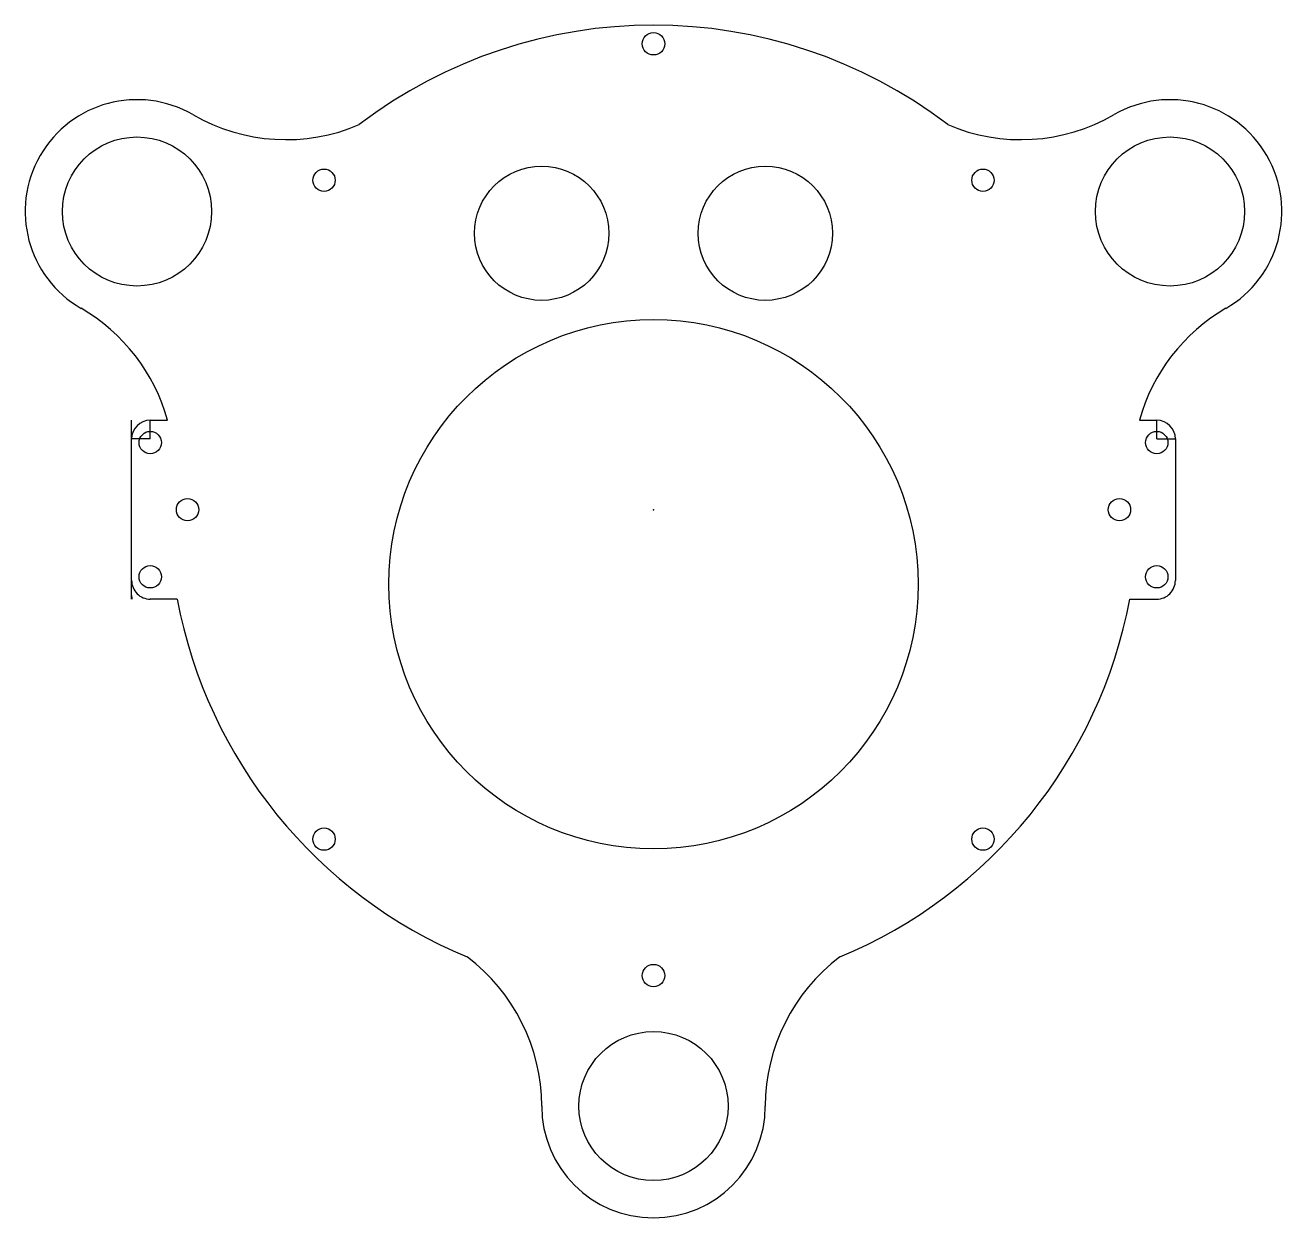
# Model space of a CAD drawing. Header units: millimetres. Extents: x -84 to 84, y -95 to 65.
import ezdxf

# ---------------------------------------------------------------- set-up
doc = ezdxf.new("R2010")
doc.units = ezdxf.units.MM
doc.header["$MEASUREMENT"] = 0
doc.layers.add('endplate-18-18-8-71-ext16-y v4_Sketch1', color=7, linetype='Continuous')

msp = doc.modelspace()

# ---------------------------------------------------------------- linework, layer by layer
at = {"layer": 'endplate-18-18-8-71-ext16-y v4_Sketch1'}
for p, q in [((-70, -12), (-70, 12)), ((-67.5, 12), (-65.18, 12)), ((-67.5, 9.5), (-67.5, 12)), ((65.18, 12), (67.5, 12)), ((67.5, 9.5), (67.5, 12)), ((-70, -9.5), (-70, 9.5)), ((-67.5, 9.5), (-70, 9.5)), ((67.5, 9.5), (70, 9.5)), ((70, 9.5), (70, -9.5)), ((-63.88, -12), (-67.5, -12)), ((63.88, -12), (67.5, -12))]:
    msp.add_line(p, q, dxfattribs=at)
for centre, radius in [((0, 62.5), 1.5), ((-69.28, 40), 10), ((69.28, 40), 10), ((-44.19, 44.19), 1.5), ((-15, 37.08), 9), ((15, 37.08), 9), ((44.19, 44.19), 1.5), ((0, -10), 35.5), ((-67.5, 9), 1.5), ((67.5, 9), 1.5), ((-62.5, 0), 1.5), ((62.5, 0), 1.5), ((-67.5, -9), 1.5), ((67.5, -9), 1.5), ((-44.19, -44.19), 1.5), ((44.19, -44.19), 1.5), ((0, -62.5), 1.5), ((0, -80), 10)]:
    msp.add_circle(centre, radius, dxfattribs=at)
for centre, radius, start, end in [((0, 0), 65, 52.6199, 127.3801), ((0, 0), 65, 52.6199, 127.3801), ((-69.28, 40), 15, 60, 240), ((69.28, 40), 15, 300, 120), ((-49.28, 74.64), 25, 240, 293.1301), ((49.28, 74.64), 25, 246.8699, 300), ((-89.28, 5.36), 25, 15.405, 60), ((89.28, 5.36), 25, 120, 164.595), ((-67.5, 9.5), 2.5, 90, 180), ((67.5, 9.5), 2.5, 0, 90), ((-67.5, -9.5), 2.5, 179.9524, 270.0001), ((67.5, -9.5), 2.5, 270, 0.0523), ((-67.5, -11.5), 2.5, 180, 191.537), ((0, 0), 65, 190.6387, 247.3801), ((0, 0), 65, 292.6199, 349.3613), ((-40, -80), 25, 0, 53.1301), ((40, -80), 25, 126.8699, 180), ((0, -80), 15, 180, 0)]:
    msp.add_arc(centre, radius, start, end, dxfattribs=at)
msp.add_point((0, 0), dxfattribs=at)

doc.saveas('drawing.dxf')
